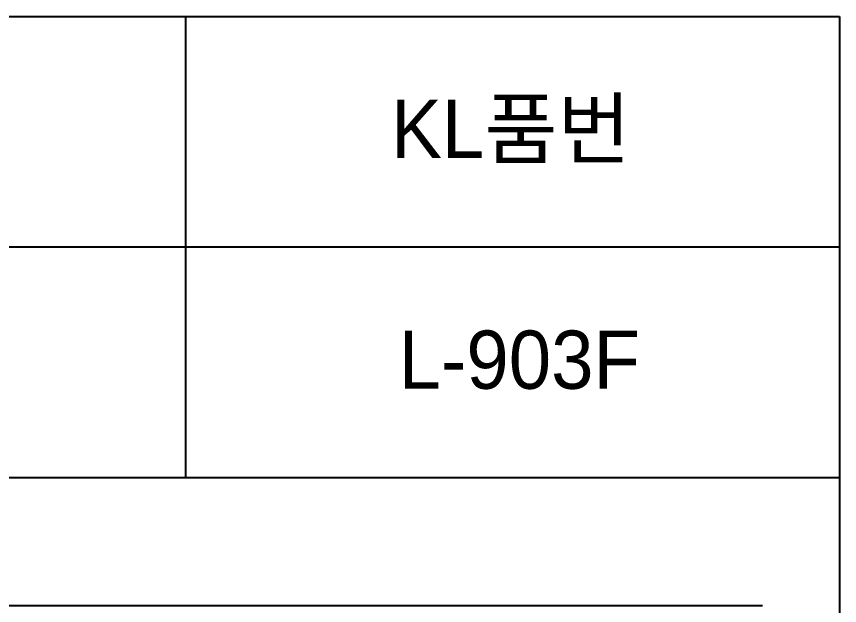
# Model space of a CAD drawing. Header units: millimetres. Extents: x 4364 to 6344, y -6858 to -4003.
# Drawn here: x 5990.8 to 6344, y -4255.9 to -4002.9 of the extents above; entities that cross this region are included whole.
import ezdxf
from ezdxf.enums import TextEntityAlignment as Align

# ---------------------------------------------------------------- set-up
doc = ezdxf.new("R2010")
doc.units = ezdxf.units.MM
doc.layers.add('TEXT', color=7, linetype='Continuous')
doc.layers.add('도각라인', color=7, linetype='Continuous')
doc.styles.add('타이틀', font='H2GTRM.TTF', dxfattribs={"height": 25})

msp = doc.modelspace()

# ---------------------------------------------------------------- linework, layer by layer
at = {"layer": '도각라인'}
for p, q in [((4363.97, -4002.9), (6343.97, -4002.9)), ((6063.47, -4200.9), (6063.47, -4002.9)), ((6343.97, -4002.9), (6343.97, -6785.9)), ((4935.97, -4101.9), (6343.97, -4101.9)), ((4363.97, -4200.9), (6343.97, -4200.9)), ((5436.47, -4255.9), (6310.97, -4255.9))]:
    msp.add_line(p, q, dxfattribs=at)

# ---------------------------------------------------------------- texts
at = {"layer": 'TEXT', "style": '타이틀'}
for s, p in [('KL품번', (6202.92, -4051.14)), ('L-903F', (6206.59, -4150.3))]:
    msp.add_text(s, height=25, dxfattribs=at).set_placement(p, align=Align.MIDDLE_CENTER)

doc.saveas('drawing.dxf')
